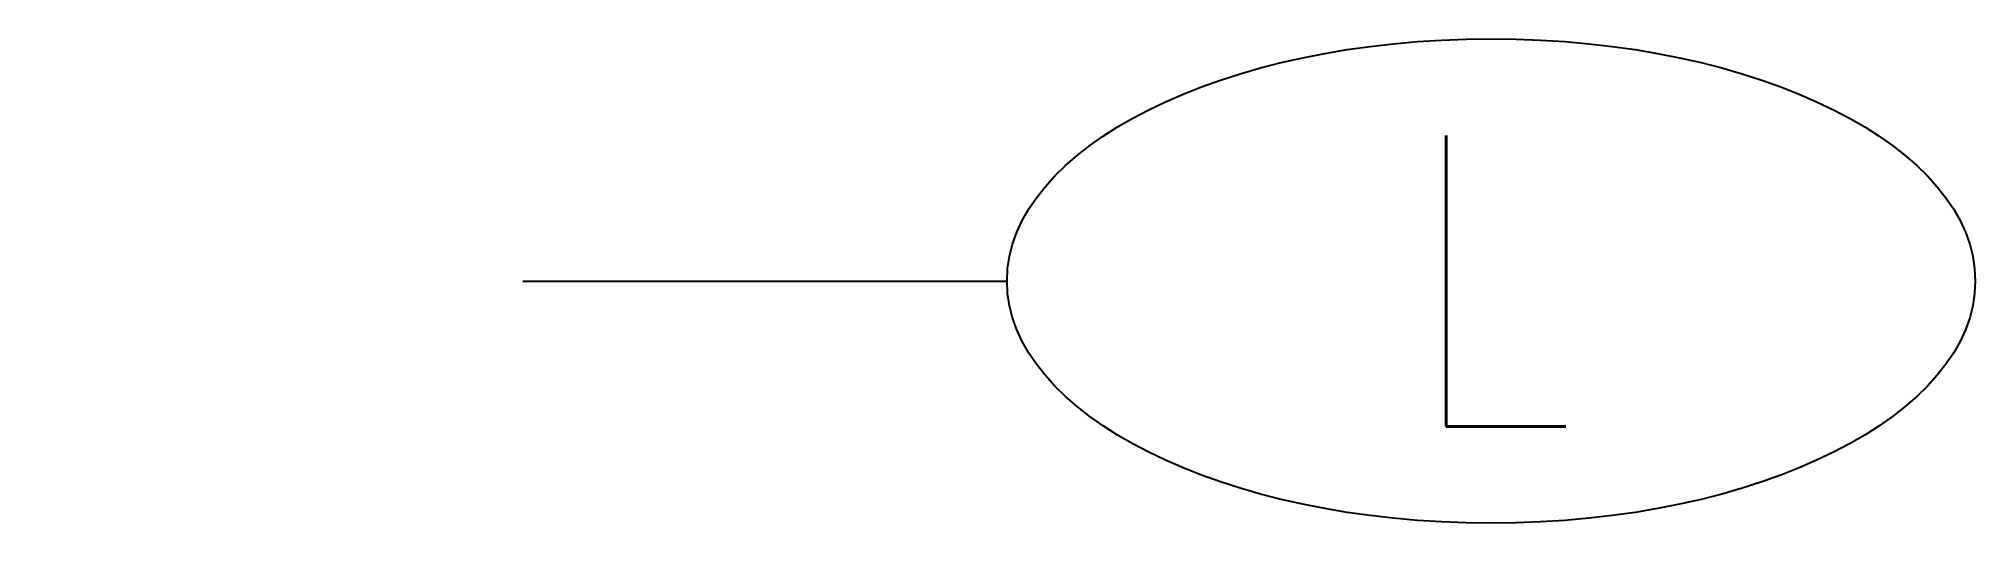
# Model space of a CAD drawing. Header units: feet. Extents: x 0 to 2, y -0.25 to 0.25.
import ezdxf
from ezdxf.enums import TextEntityAlignment as Align

# ---------------------------------------------------------------- set-up
doc = ezdxf.new("R2010")
doc.units = ezdxf.units.FT
doc.header["$MEASUREMENT"] = 0
doc.styles.add('SYM', font='SIMPLEX.SHX', dxfattribs={"width": 0.8})

# ---------------------------------------------------------------- blocks, each defined once
blk = doc.blocks.new('SL-CIR')
blk.add_circle((0, 0), 0.5)

msp = doc.modelspace()

# ---------------------------------------------------------------- linework, layer by layer
msp.add_line((0.5, 0, 1), (1, 0, 1))
at = {"layer": 'Defpoints'}
msp.add_point((0, 0), dxfattribs=at)

# ---------------------------------------------------------------- block references
at = {"yscale": 0.5}
msp.add_blockref('SL-CIR', (1.5, 0, 1), dxfattribs=at)

# ---------------------------------------------------------------- texts
at = {"style": 'SYM', "width": 0.8}
msp.add_text('L', height=0.3, dxfattribs=at).set_placement((1.5, 0, 1), align=Align.MIDDLE)

doc.saveas('drawing.dxf')
